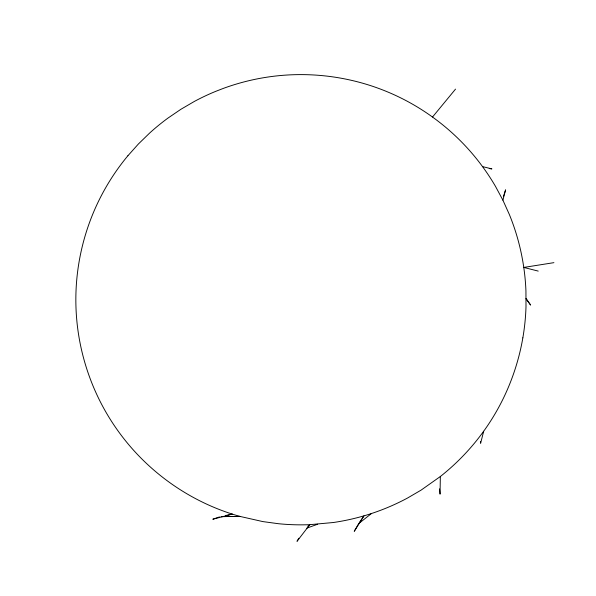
<?xml version="1.0" encoding="UTF-8"?>
<svg xmlns="http://www.w3.org/2000/svg" width="596" height="596" viewBox="0 0 596 596"><rect width="100%" height="100%" fill="white"/><g stroke="black" fill="none" stroke-linecap="round" stroke-linejoin="round"><path stroke-width="0.89" d="M127.902 155.75L138.369 144.023L149.626 133.064A224.439 224.439 0 0 1 167.871 118.157L180.864 109.306L194.43 101.394A226.629 226.629 0 0 1 215.752 91.344L223.075 88.499A224.856 224.856 0 0 1 268.692 76.921C304.996 71.647 342.544 75.439 377.067 87.836A224.103 224.103 0 0 1 398.806 96.954C429.478 111.757 456.7 133.608 477.783 160.361A225.31 225.31 0 0 1 495.462 186.317L502.897 200.167L509.349 214.485A224.23 224.23 0 0 1 517.119 236.739A224.997 224.997 0 0 1 523.772 267.425A224.893 224.893 0 0 1 525.933 290.9L526 306.605A224.632 224.632 0 0 1 522.848 337.865M522.848 337.865C519.28 358.509 512.828 378.646 503.747 397.532A224.923 224.923 0 0 1 488.154 424.806C475.034 444.392 458.845 461.907 440.34 476.517L440.057 494.151L439.55 488.847M483.676 431.258L480.629 443.29L480.547 441.45M502.897 200.167L505.602 189.841L503.359 196.68M358.725 523.556L354.248 531.312L363.962 515.853A224.99 224.99 0 0 0 386.201 508.09A224.305 224.305 0 0 0 407.522 498.04L421.089 490.128L440.34 476.517M298.834 538.24L297.009 541.31L309.801 524.674L333.261 522.521A224.312 224.312 0 0 0 356.378 517.917A226.301 226.301 0 0 0 363.962 515.853L359.202 522.856M432.525 117.017L455.523 89.117M307.737 526.305L309.801 524.674A224.99 224.99 0 0 1 278.436 523.713L262.836 521.589L239.845 516.389A225.571 225.571 0 0 1 217.54 508.813C181.028 494.263 148.486 469.961 124.169 439.073A224.834 224.834 0 0 1 102.654 406.256C89.028 380.866 80.341 352.854 77.189 324.209A225.765 225.757 0 0 1 75.848 300.682C75.692 263.998 84.662 227.344 101.752 194.885A225.035 225.035 0 0 1 127.894 155.75M359.433 523.005L371.464 513.529M306.798 528.13L317.646 524.227M219.492 516.926L212.817 519.228L232.328 514.125L225.467 515.562M553.915 262.657L523.78 267.425L538.218 271.098M221.258 516.628L239.845 516.389L221.205 516.643M489.286 168.556L491.901 168.899L482.544 166.612M526.104 298.752L530.611 305.063L526.082 298.685"/></g></svg>
